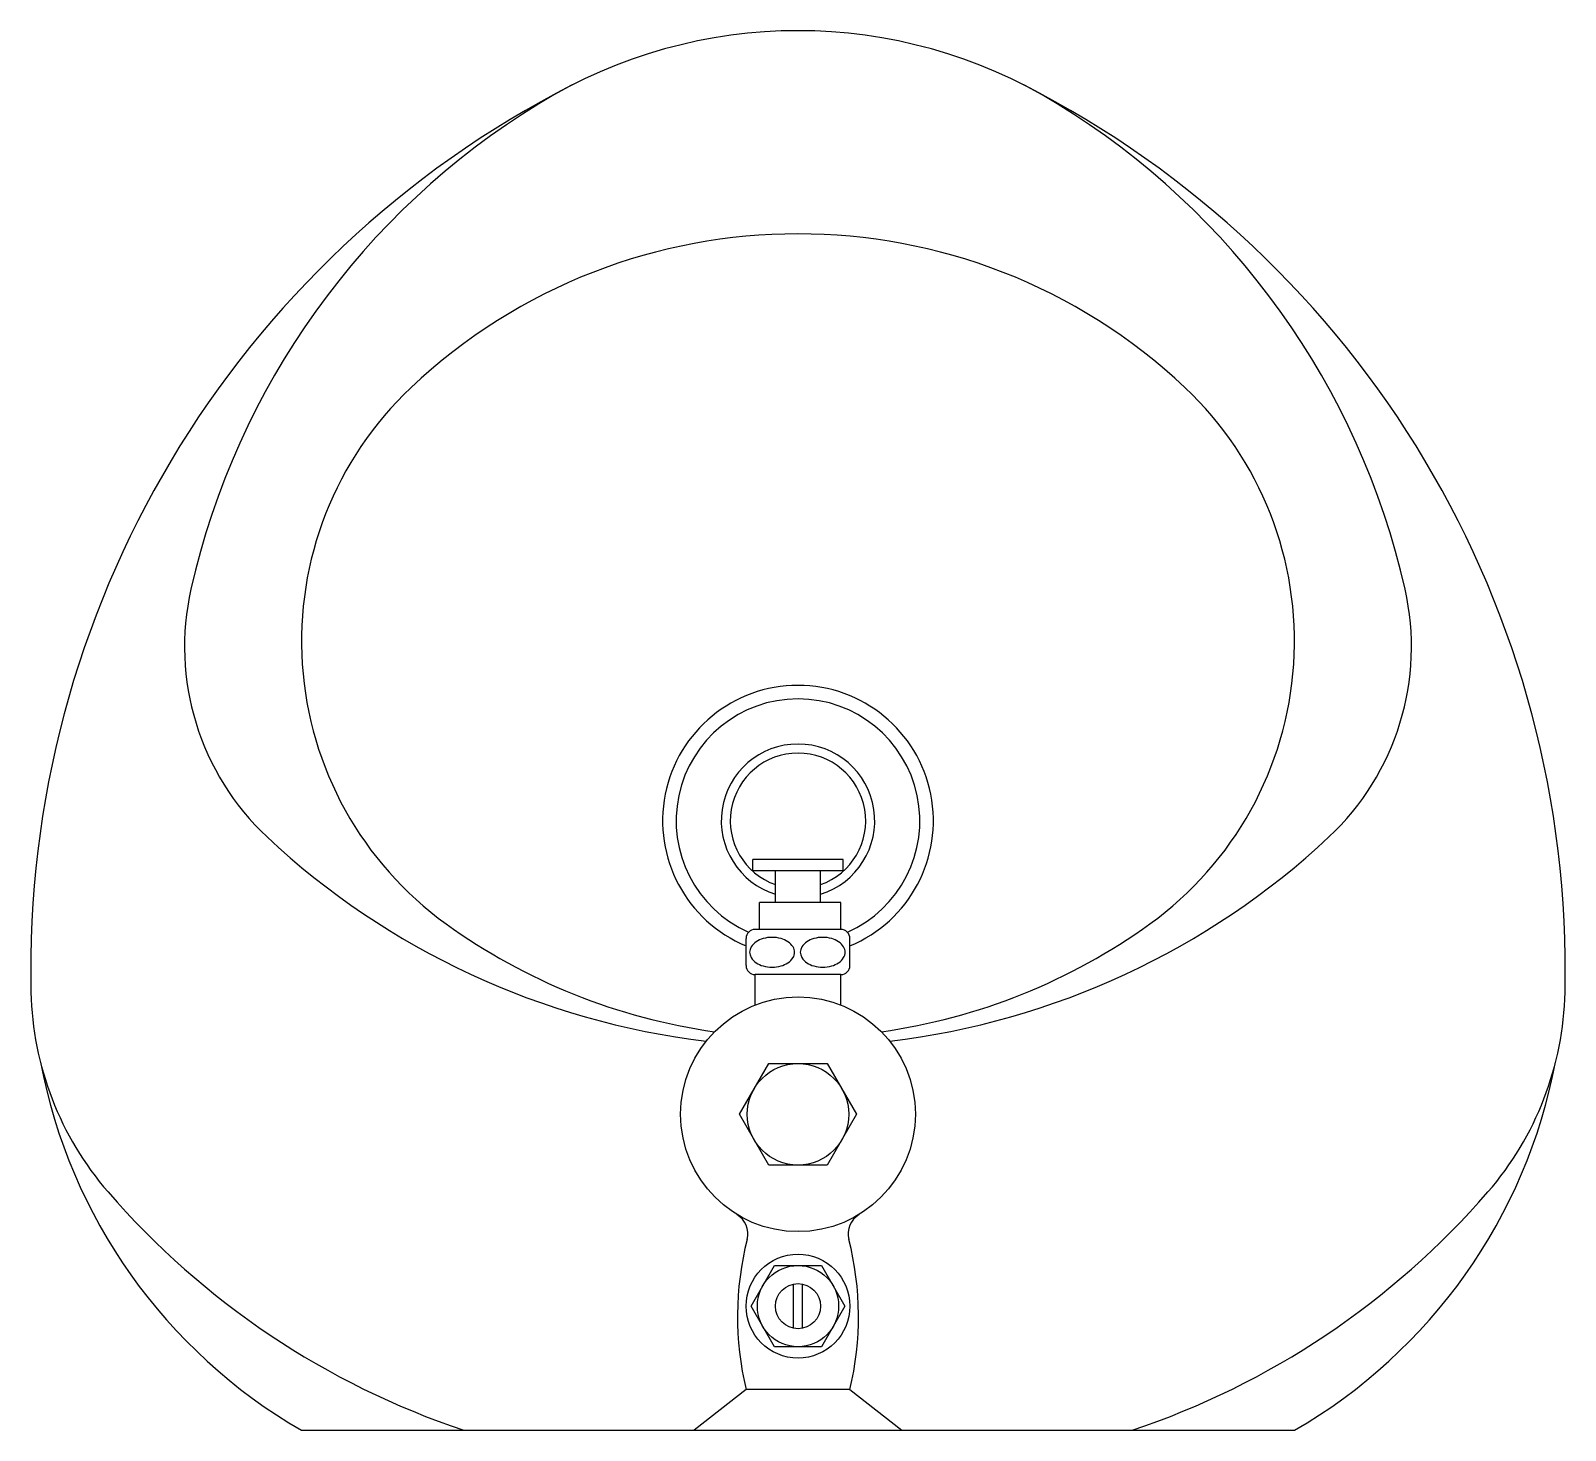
# Model space of a CAD drawing. Header units: millimetres. Extents: x -0.17 to 0.17, y 0 to 0.31.
import ezdxf

# ---------------------------------------------------------------- set-up
doc = ezdxf.new("R2010")
doc.units = ezdxf.units.MM
doc.layers.add('ceco.net 378', color=7, linetype='Continuous')

msp = doc.modelspace()

# ---------------------------------------------------------------- linework, layer by layer
at = {"layer": 'ceco.net 378'}
for p, q in [((-0.01000000000021828, 0.123937129623755), (-0.01000000000021828, 0.1264371296238096)), ((0.01000000000021828, 0.1264371296238096), (-0.01000000000021828, 0.1264371296238096)), ((0.01000000000021828, 0.123937129623755), (0.01000000000021828, 0.1264371296238096)), ((0.01000000000021828, 0.123937129623755), (-0.01000000000021828, 0.123937129623755)), ((-0.005000000000109139, 0.1169371296236932), (-0.005000000000109139, 0.123937129623755)), ((0.005000000000109139, 0.1169371296236932), (0.005000000000109139, 0.123937129623755)), ((-0.008499999999912689, 0.1109371296238351), (-0.008499999999912689, 0.1169371296236932)), ((0.009500000000116415, 0.1169371296236932), (-0.008499999999912689, 0.1169371296236932)), ((0.009500000000116415, 0.1109371296238351), (0.009500000000116415, 0.1169371296236932)), ((-0.01150000000052387, 0.1029371296237969), (-0.01150000000052387, 0.1089371296238824)), ((0.009500000000116415, 0.1109371296238351), (-0.009500000000116415, 0.1109371296238351)), ((0.01149999999961437, 0.1029371296237969), (0.01149999999961437, 0.1089371296238824)), ((-0.009500000000116415, 0.09420227262057779), (-0.009500000000116415, 0.1009371296238442)), ((0.009500000000116415, 0.1009371296238442), (-0.009500000000116415, 0.1009371296238442)), ((0.009500000000116415, 0.09420227262057779), (0.009500000000116415, 0.1009371296238442)), ((-0.001000000000203727, 0.02260102051445756), (-0.001000000000203727, 0.03239897948560611)), ((0.001000000000203727, 0.02260102051445756), (0.001000000000203727, 0.03239897948560611)), ((-0.01150000000052387, 0.009000000000014552), (-0.02300000000013824, 0)), ((0.01149999999961437, 0.009000000000014552), (-0.01150000000052387, 0.009000000000014552)), ((0.01149999999961437, 0.009000000000014552), (0.02300000000013824, 0)), ((-0.1099999999996726, 0), (0.1099999999996726, 0))]:
    msp.add_line(p, q, dxfattribs=at)
for points in [[(-0.007720630870935523, 0.1028519579779186, 0.1349566398592779), (-0.003760936018807118, 0.1028519579779186, 0.07958370520481253), (-0.002223377045993405, 0.1035517715038168, 0.1071320544738688), (-0.001105961438042869, 0.1047009427275043, 0.1403963923430088), (-0.0007664196109544641, 0.1058863331161319, 0.1403963923429371), (-0.001105961438042868, 0.1070717235049869, 0.1071320544738275), (-0.002223377045993404, 0.1082208947286745, 0.07958370520476564), (-0.003760936018807116, 0.1089207082545727, 0.1349566398592746), (-0.007720630870608145, 0.1089207082545727, 0.07958370520481622), (-0.00925818984342186, 0.1082208947286745, 0.1071320544738489), (-0.01037560545137239, 0.1070717235049869, 0.2864388224305024), (-0.01037560545137239, 0.1047009427275043, 0.1071320544738292), (-0.009258189843421862, 0.1035517715038168, 0.07958370520479174)], [(0.003501342719246211, 0.1028519579779186, 0.1349566398592779), (0.007461037571374616, 0.1028519579779186, 0.07958370520481253), (0.008998596544188331, 0.1035517715038168, 0.1071320544738686), (0.01011601215213886, 0.1047009427275043, 0.1403963923430088), (0.01045555397922727, 0.1058863331161319, 0.1403963923429371), (0.01011601215213886, 0.1070717235049869, 0.1071320544738275), (0.00899859654418833, 0.1082208947286745, 0.07958370520476564), (0.007461037571374617, 0.1089207082545727, 0.1349566398592746), (0.003501342719573587, 0.1089207082545727, 0.07958370520481599), (0.001963783746759872, 0.1082208947286745, 0.1071320544738489), (0.0008463681388093396, 0.1070717235049869, 0.2864388224305027), (0.0008463681388093409, 0.1047009427275043, 0.1071320544738292), (0.001963783746759871, 0.1035517715038168, 0.07958370520479174)]]:
    msp.add_lwpolyline(points, format="xyb", close=True, dxfattribs=at)
for points in [[(-0.006495190528767125, 0.05874999999991815), (-0.01299038105662476, 0.06999999999993634), (-0.006495190528767125, 0.08124999999995453), (0.006495190527857631, 0.08124999999995453), (0.01299038105662476, 0.06999999999993634), (0.006495190527857631, 0.05874999999991815)], [(-0.005196152423195599, 0.01849999999990359), (-0.0103923048454817, 0.02749999999991815), (-0.005196152423195599, 0.0364999999999327), (0.005196152422286104, 0.0364999999999327), (0.0103923048454817, 0.02749999999991815), (0.005196152422286104, 0.01849999999990359)]]:
    msp.add_lwpolyline(points, close=True, dxfattribs=at)
for centre, radius in [((0, 0.06999999999993634), 0.026), ((0, 0.06999999999993634), 0.01125), ((0, 0.02749999999991815), 0.0115), ((0, 0.02749999999991815), 0.009000000000000001), ((0, 0.02749999999991815), 0.005)]:
    msp.add_circle(centre, radius, dxfattribs=at)
for centre, radius, start, end in [((0, 0.2000000000000455), 0.11, 58.54485468738376, 121.4551453126163), ((0.0500000000001819, 0.10202041028856), 0.22, 117.0356917894101, 181.2938238331026), ((-0.0500000000001819, 0.10202041028856), 0.22, 358.7061761668974, 62.96430821058992), ((0.031309854306528, 0.1488170631623689), 0.17, 121.4551453126163, 167.2513025691633), ((-0.031309854306528, 0.1488170631623689), 0.17, 12.74869743083677, 58.54485468738376), ((0, 0.1400000000001), 0.125, 46.66067576075749, 133.3393242392425), ((-0.03281908152530377, 0.1747789080586699), 0.07718091847481545, 133.3393242392425, 234.2072245314373), ((0.03281908152530377, 0.1747789080586699), 0.07718091847481545, 305.7927754685628, 46.66067576075749), ((-0.07818519299325999, 0.1735906461256036), 0.05773738023739249, 167.2513025691633, 226.9298546310185), ((0.07818519299325999, 0.1735906461256036), 0.05773738023739249, 313.0701453689816, 12.74869743083677), ((0, 0.1349999999999909), 0.03000000000000011, 292.5403104635168, 247.4596895364832), ((0, 0.1349999999999909), 0.027, 293.9174399075929, 246.0825600924071), ((0, 0.1349999999999909), 0.01699999999999994, 287.104635176641, 252.8953648233528), ((0, 0.1349999999999909), 0.015, 289.4712206344858, 250.528779365506), ((0, 0.2572284756852241), 0.1722284756851581, 226.9298546310185, 263.2200594235945), ((0, 0.2572284756852241), 0.1722284756851581, 276.7799405764055, 313.0701453689816), ((0, 0.2202957828064882), 0.1332957828065101, 234.2072245314373, 262.0302134021792), ((-0.009500000000116415, 0.1089371296238824), 0.002, 90.00000000000001, 180), ((0.009500000000116415, 0.1089371296238824), 0.002, 0, 90.00000000000001), ((0, 0.2202957828064882), 0.1332957828065101, 277.9697865978208, 305.7927754685628), ((-0.009500000000116415, 0.1029371296237969), 0.002, 180, 270), ((0.009500000000116415, 0.1029371296237969), 0.002, 270, 0), ((-0.09996175736250734, 0.09863347527789301), 0.07, 181.2938238331026, 220.9201640993232), ((0.09996175736250734, 0.09863347527789301), 0.07, 319.0798359006768, 358.7061761668974), ((-0.04994391079799243, 0.1038906451506136), 0.12, 190.7230514445998, 239.9690715813493), ((0.04994391079799243, 0.1038906451506136), 0.12, 300.0309284186507, 349.2769485554002), ((-0.01684322741948563, 0.1706842211458479), 0.18, 220.9201640993232, 251.4859239073958), ((0.01684322741948563, 0.1706842211458479), 0.18, 288.5140760926042, 319.0798359006768), ((-0.01612192257834977, 0.04352201645929199), 0.005, 345.7977719636694, 58.66358832249824), ((0.01612192257834977, 0.04352201645929199), 0.005, 121.3364116775018, 194.2022280363306), ((0.05631519939561258, 0.02518960950760629), 0.0697209059397771, 165.7977719636694, 193.4269803756823), ((-0.05631519939561258, 0.02518960950760629), 0.0697209059397771, 346.5730196243177, 14.20222803633059)]:
    msp.add_arc(centre, radius, start, end, dxfattribs=at)

doc.saveas('drawing.dxf')
